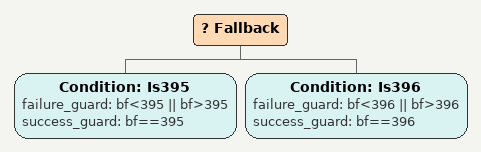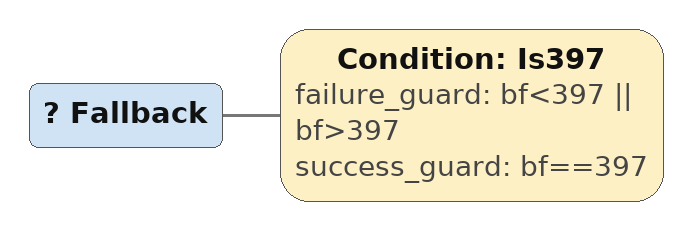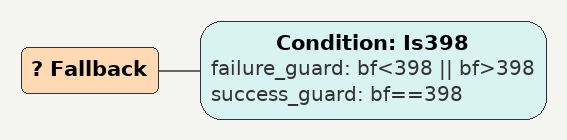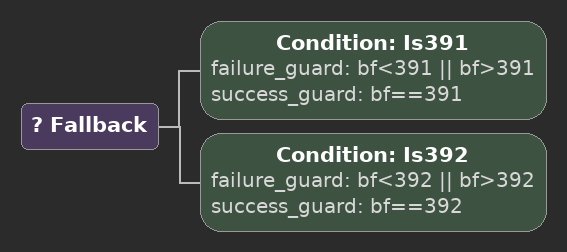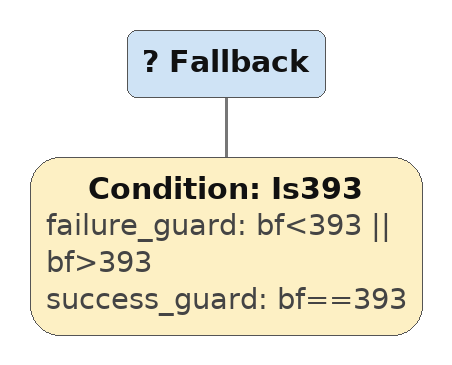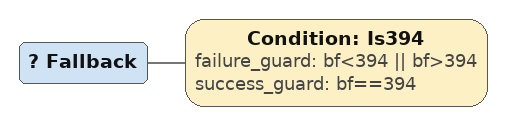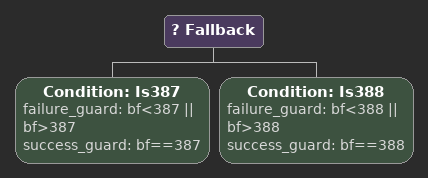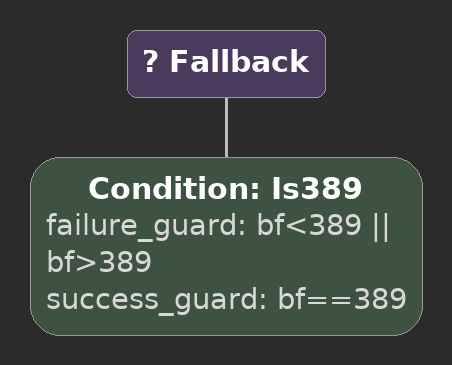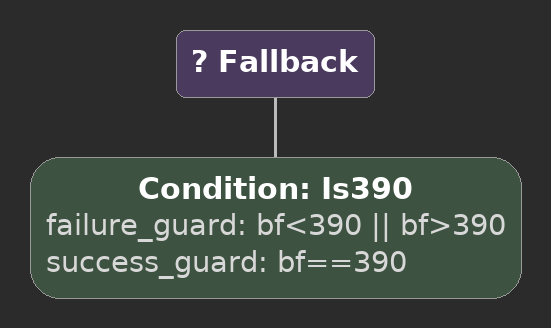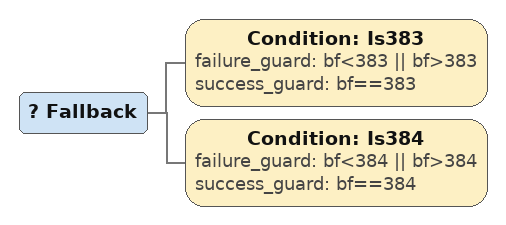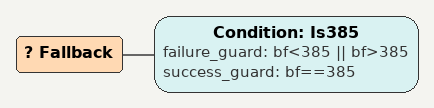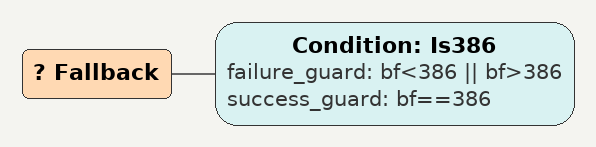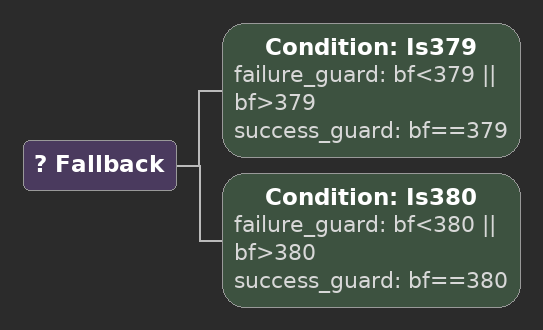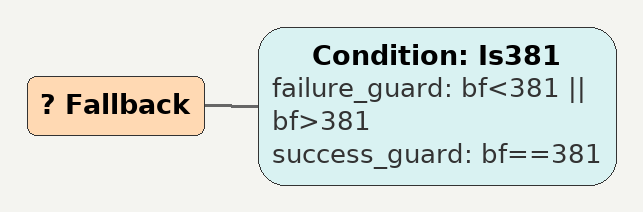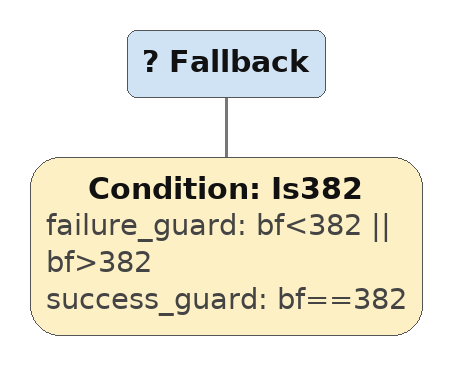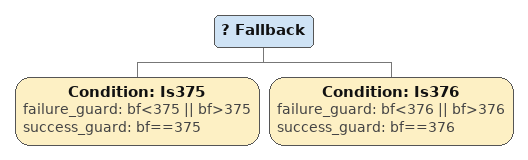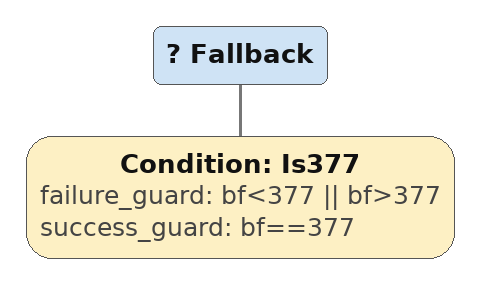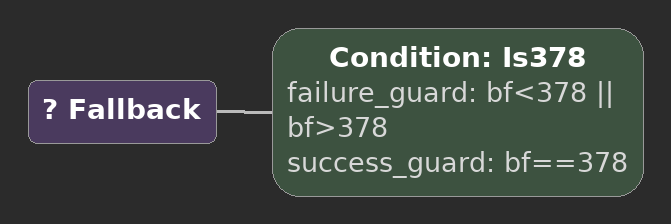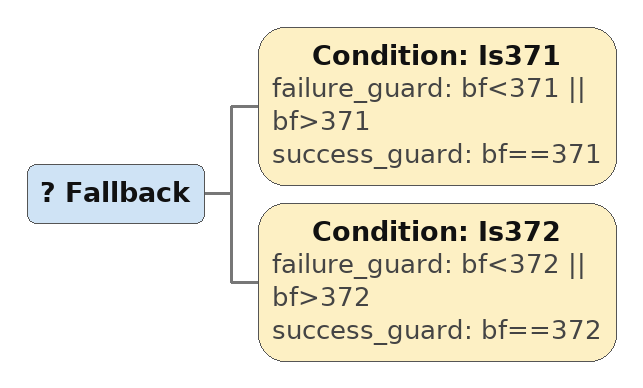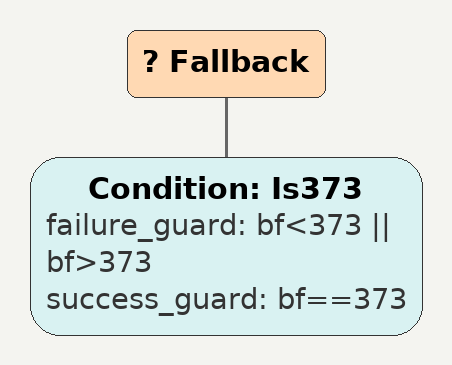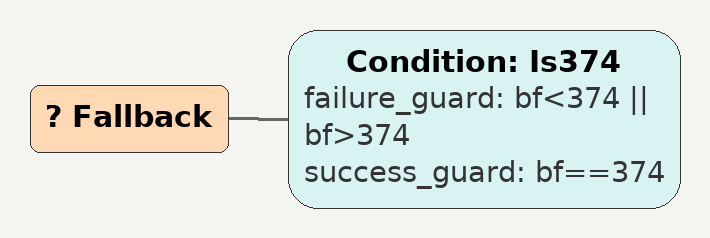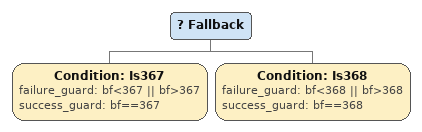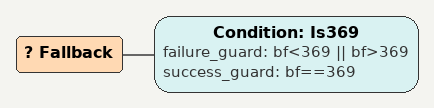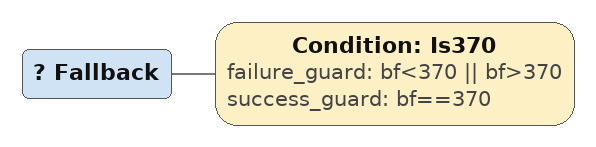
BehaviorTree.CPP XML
<Fallback>
    <Condition ID="Is395" failure_guard="bf&lt;395 || bf>395" success_guard="bf==395"/>
    <Condition ID="Is396" failure_guard="bf&lt;396 || bf>396" success_guard="bf==396"/>
        sequence394
        sequence
        children {
        } end_children
    } end_composite
</Fallback>

<Fallback>
    <Condition ID="Is397" failure_guard="bf&lt;397 || bf>397" success_guard="bf==397"/>
        sequence394
        sequence
        children {
        } end_children
    } end_composite
</Fallback>

<Fallback>
    <Condition ID="Is398" failure_guard="bf&lt;398 || bf>398" success_guard="bf==398"/>
        sequence394
        sequence
        children {
        } end_children
    } end_composite
</Fallback>

<Fallback>
    <Condition ID="Is391" failure_guard="bf&lt;391 || bf>391" success_guard="bf==391"/>
    <Condition ID="Is392" failure_guard="bf&lt;392 || bf>392" success_guard="bf==392"/>
        sequence390
        sequence
        children {
        } end_children
    } end_composite
</Fallback>

<Fallback>
    <Condition ID="Is393" failure_guard="bf&lt;393 || bf>393" success_guard="bf==393"/>
        sequence390
        sequence
        children {
        } end_children
    } end_composite
</Fallback>

<Fallback>
    <Condition ID="Is394" failure_guard="bf&lt;394 || bf>394" success_guard="bf==394"/>
        sequence390
        sequence
        children {
        } end_children
    } end_composite
</Fallback>

<Fallback>
    <Condition ID="Is387" failure_guard="bf&lt;387 || bf>387" success_guard="bf==387"/>
    <Condition ID="Is388" failure_guard="bf&lt;388 || bf>388" success_guard="bf==388"/>
        sequence386
        sequence
        children {
        } end_children
    } end_composite
</Fallback>

<Fallback>
    <Condition ID="Is389" failure_guard="bf&lt;389 || bf>389" success_guard="bf==389"/>
        sequence386
        sequence
        children {
        } end_children
    } end_composite
</Fallback>

<Fallback>
    <Condition ID="Is390" failure_guard="bf&lt;390 || bf>390" success_guard="bf==390"/>
        sequence386
        sequence
        children {
        } end_children
    } end_composite
</Fallback>

<Fallback>
    <Condition ID="Is383" failure_guard="bf&lt;383 || bf>383" success_guard="bf==383"/>
    <Condition ID="Is384" failure_guard="bf&lt;384 || bf>384" success_guard="bf==384"/>
        sequence382
        sequence
        children {
        } end_children
    } end_composite
</Fallback>

<Fallback>
    <Condition ID="Is385" failure_guard="bf&lt;385 || bf>385" success_guard="bf==385"/>
        sequence382
        sequence
        children {
        } end_children
    } end_composite
</Fallback>

<Fallback>
    <Condition ID="Is386" failure_guard="bf&lt;386 || bf>386" success_guard="bf==386"/>
        sequence382
        sequence
        children {
        } end_children
    } end_composite
</Fallback>

<Fallback>
    <Condition ID="Is379" failure_guard="bf&lt;379 || bf>379" success_guard="bf==379"/>
    <Condition ID="Is380" failure_guard="bf&lt;380 || bf>380" success_guard="bf==380"/>
        sequence378
        sequence
        children {
        } end_children
    } end_composite
</Fallback>

<Fallback>
    <Condition ID="Is381" failure_guard="bf&lt;381 || bf>381" success_guard="bf==381"/>
        sequence378
        sequence
        children {
        } end_children
    } end_composite
</Fallback>

<Fallback>
    <Condition ID="Is382" failure_guard="bf&lt;382 || bf>382" success_guard="bf==382"/>
        sequence378
        sequence
        children {
        } end_children
    } end_composite
</Fallback>

<Fallback>
    <Condition ID="Is375" failure_guard="bf&lt;375 || bf>375" success_guard="bf==375"/>
    <Condition ID="Is376" failure_guard="bf&lt;376 || bf>376" success_guard="bf==376"/>
        sequence374
        sequence
        children {
        } end_children
    } end_composite
</Fallback>

<Fallback>
    <Condition ID="Is377" failure_guard="bf&lt;377 || bf>377" success_guard="bf==377"/>
        sequence374
        sequence
        children {
        } end_children
    } end_composite
</Fallback>

<Fallback>
    <Condition ID="Is378" failure_guard="bf&lt;378 || bf>378" success_guard="bf==378"/>
        sequence374
        sequence
        children {
        } end_children
    } end_composite
</Fallback>

<Fallback>
    <Condition ID="Is371" failure_guard="bf&lt;371 || bf>371" success_guard="bf==371"/>
    <Condition ID="Is372" failure_guard="bf&lt;372 || bf>372" success_guard="bf==372"/>
        sequence370
        sequence
        children {
        } end_children
    } end_composite
</Fallback>

<Fallback>
    <Condition ID="Is373" failure_guard="bf&lt;373 || bf>373" success_guard="bf==373"/>
        sequence370
        sequence
        children {
        } end_children
    } end_composite
</Fallback>

<Fallback>
    <Condition ID="Is374" failure_guard="bf&lt;374 || bf>374" success_guard="bf==374"/>
        sequence370
        sequence
        children {
        } end_children
    } end_composite
</Fallback>

<Fallback>
    <Condition ID="Is367" failure_guard="bf&lt;367 || bf>367" success_guard="bf==367"/>
    <Condition ID="Is368" failure_guard="bf&lt;368 || bf>368" success_guard="bf==368"/>
        sequence366
        sequence
        children {
        } end_children
    } end_composite
</Fallback>

<Fallback>
    <Condition ID="Is369" failure_guard="bf&lt;369 || bf>369" success_guard="bf==369"/>
        sequence366
        sequence
        children {
        } end_children
    } end_composite
</Fallback>

<Fallback>
    <Condition ID="Is370" failure_guard="bf&lt;370 || bf>370" success_guard="bf==370"/>
        sequence366
        sequence
        children {
        } end_children
    } end_composite
</Fallback>
